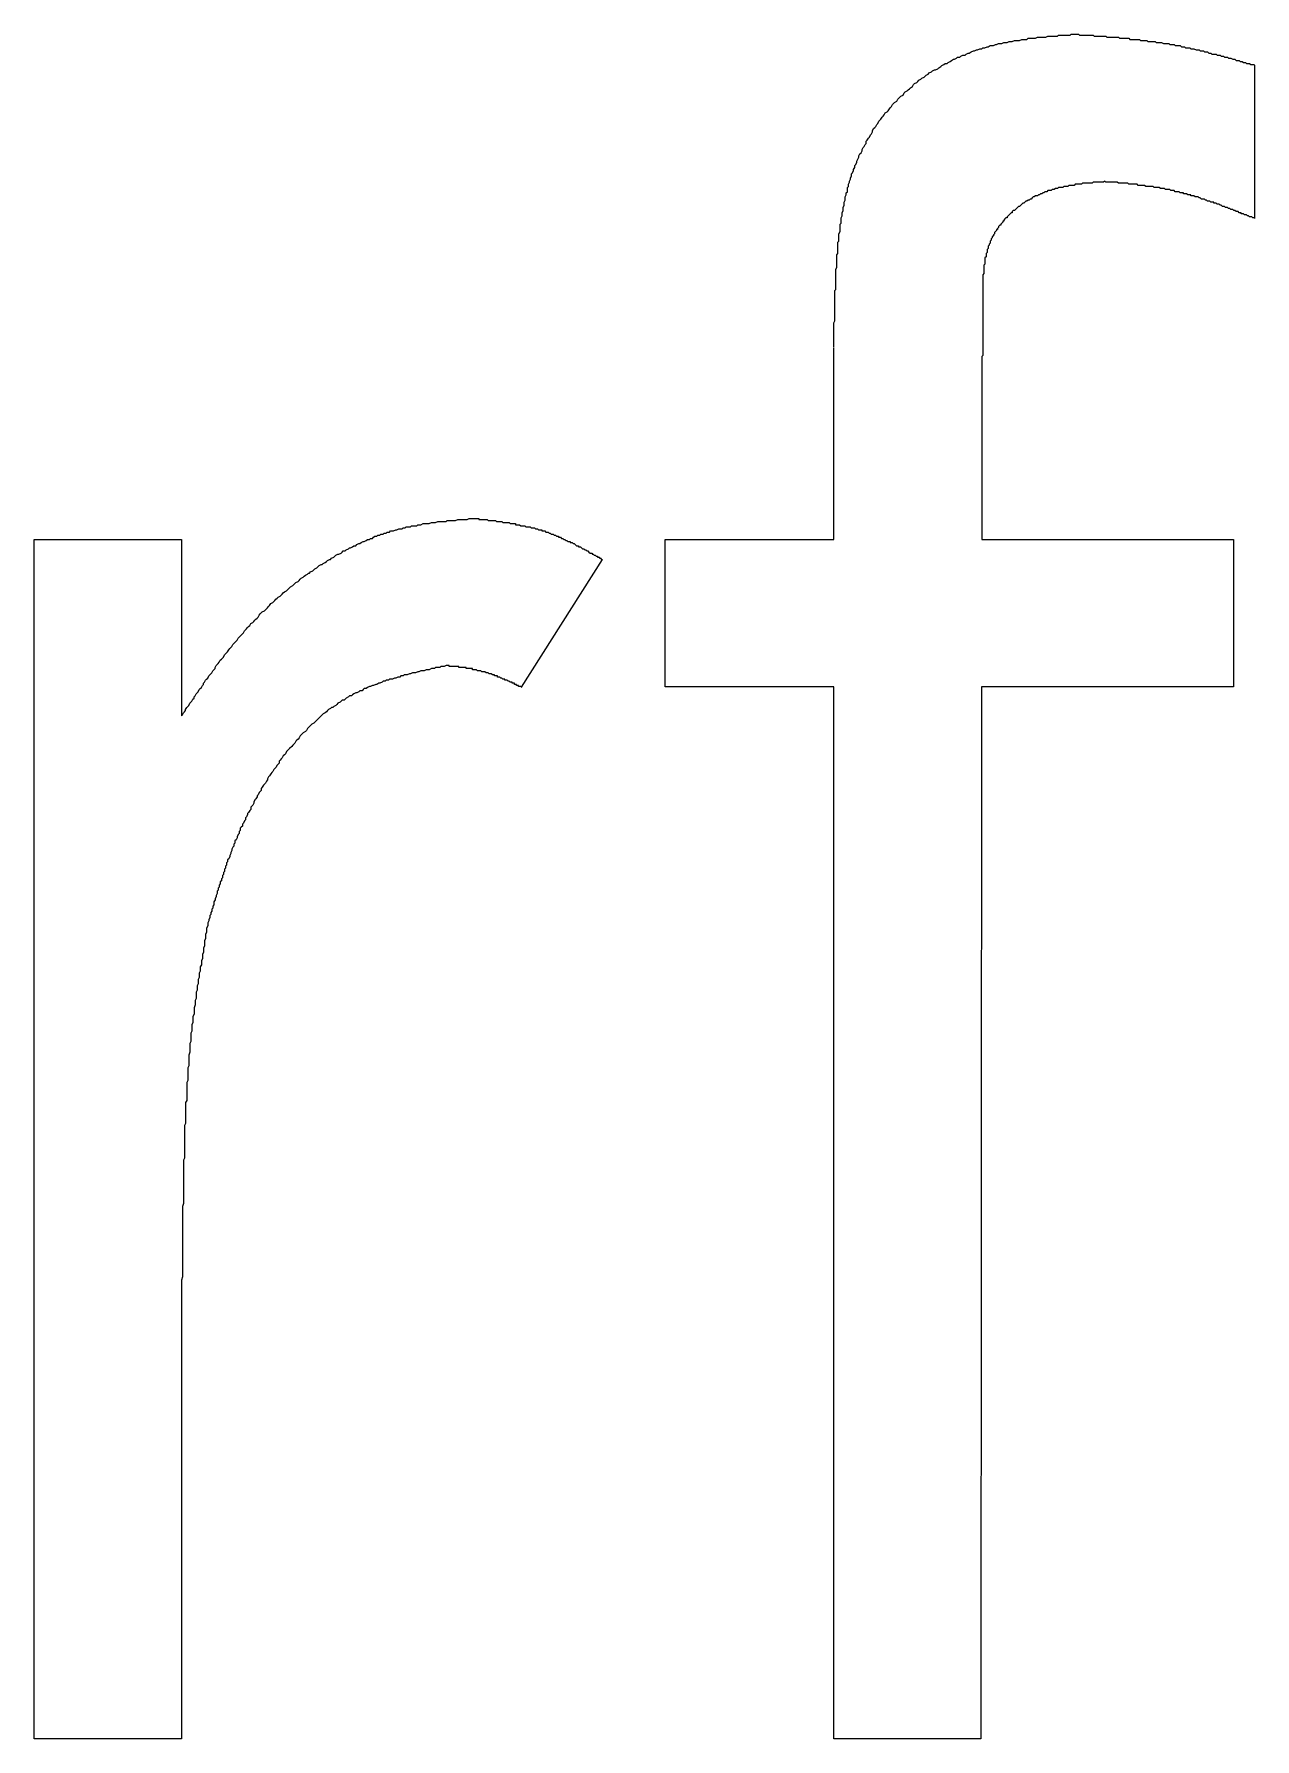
# Model space of a CAD drawing. Extents: x 50 to 503, y 33 to 383.
# Drawn here: x 134.927 to 136.089, y 370.754 to 372.377 of the extents above; entities that cross this region are included whole.
import ezdxf

# ---------------------------------------------------------------- set-up
doc = ezdxf.new("R2010")
doc.units = 0
doc.layers.get('0').update_dxf_attribs({"linetype": 'CONTINUOUS'})

msp = doc.modelspace()

# ---------------------------------------------------------------- linework, layer by layer
at = {"color": 7, "linetype": 'CONTINUOUS'}
for p, q in [((136.0886, 372.3474), (136.0886, 372.2015)), ((135.688, 371.896), (135.688, 372.0785)), ((135.8291, 372.0544), (135.8291, 371.896)), ((134.9267, 371.896), (135.067, 371.896)), ((134.9267, 370.7542), (134.9267, 371.896)), ((135.067, 371.896), (135.067, 371.7279)), ((135.5277, 371.896), (135.688, 371.896)), ((135.5277, 371.7558), (135.5277, 371.896)), ((135.8291, 371.896), (136.0686, 371.896)), ((136.0686, 371.896), (136.0686, 371.7558)), ((135.4676, 371.8769), (135.3906, 371.7555)), ((135.688, 371.7558), (135.5277, 371.7558)), ((135.688, 370.7542), (135.688, 371.7558)), ((135.8288, 371.7558), (135.8282, 370.7542)), ((136.0686, 371.7558), (135.8288, 371.7558)), ((135.067, 371.1379), (135.067, 370.7542)), ((135.067, 370.7542), (134.9267, 370.7542)), ((135.8282, 370.7542), (135.688, 370.7542))]:
    msp.add_line(p, q, dxfattribs=at)
at = {"color": 7}
for points in [[(135.688, 372.079, 0), (135.688, 372.08, 0), (135.688, 372.082, 0), (135.688, 372.084, 0), (135.688, 372.085, 0), (135.688, 372.087, 0), (135.688, 372.089, 0), (135.688, 372.09, 0), (135.688, 372.092, 0), (135.688, 372.094, 0), (135.688, 372.095, 0), (135.688, 372.097, 0), (135.688, 372.099, 0), (135.688, 372.101, 0), (135.688, 372.102, 0), (135.689, 372.104, 0), (135.689, 372.106, 0), (135.689, 372.107, 0), (135.689, 372.109, 0), (135.689, 372.111, 0), (135.689, 372.112, 0), (135.689, 372.114, 0), (135.689, 372.116, 0), (135.689, 372.118, 0), (135.689, 372.119, 0), (135.689, 372.121, 0), (135.689, 372.123, 0), (135.689, 372.124, 0), (135.689, 372.126, 0), (135.689, 372.128, 0), (135.689, 372.129, 0), (135.689, 372.131, 0), (135.689, 372.133, 0), (135.69, 372.134, 0), (135.69, 372.136, 0), (135.69, 372.138, 0), (135.69, 372.14, 0), (135.69, 372.141, 0), (135.69, 372.143, 0), (135.69, 372.145, 0), (135.69, 372.146, 0), (135.69, 372.148, 0), (135.69, 372.15, 0), (135.69, 372.151, 0), (135.69, 372.153, 0), (135.691, 372.155, 0), (135.691, 372.157, 0), (135.691, 372.158, 0), (135.691, 372.16, 0), (135.691, 372.162, 0), (135.691, 372.163, 0), (135.691, 372.165, 0), (135.691, 372.167, 0), (135.692, 372.168, 0), (135.692, 372.17, 0), (135.692, 372.172, 0), (135.692, 372.174, 0), (135.692, 372.175, 0), (135.692, 372.177, 0), (135.692, 372.179, 0), (135.693, 372.18, 0), (135.693, 372.182, 0), (135.693, 372.184, 0), (135.693, 372.185, 0), (135.693, 372.187, 0), (135.694, 372.189, 0), (135.694, 372.191, 0), (135.694, 372.192, 0), (135.694, 372.194, 0), (135.694, 372.196, 0), (135.695, 372.197, 0), (135.695, 372.199, 0), (135.695, 372.201, 0), (135.695, 372.202, 0), (135.696, 372.204, 0), (135.696, 372.206, 0), (135.696, 372.207, 0), (135.697, 372.209, 0), (135.697, 372.211, 0), (135.697, 372.212, 0), (135.698, 372.214, 0), (135.698, 372.216, 0), (135.698, 372.217, 0), (135.699, 372.219, 0), (135.699, 372.221, 0), (135.699, 372.222, 0), (135.7, 372.224, 0), (135.7, 372.226, 0), (135.701, 372.227, 0), (135.701, 372.229, 0), (135.701, 372.231, 0), (135.702, 372.232, 0), (135.702, 372.234, 0), (135.703, 372.236, 0), (135.703, 372.237, 0), (135.704, 372.239, 0), (135.704, 372.24, 0), (135.705, 372.242, 0), (135.705, 372.244, 0), (135.706, 372.245, 0), (135.707, 372.247, 0), (135.707, 372.248, 0), (135.708, 372.25, 0), (135.708, 372.252, 0), (135.709, 372.253, 0), (135.71, 372.255, 0), (135.71, 372.256, 0), (135.711, 372.258, 0), (135.712, 372.26, 0), (135.712, 372.261, 0), (135.713, 372.263, 0), (135.714, 372.264, 0), (135.715, 372.266, 0), (135.715, 372.267, 0), (135.716, 372.269, 0), (135.717, 372.27, 0), (135.718, 372.272, 0), (135.719, 372.273, 0), (135.719, 372.275, 0), (135.72, 372.276, 0), (135.721, 372.278, 0), (135.722, 372.279, 0), (135.723, 372.281, 0), (135.724, 372.282, 0), (135.725, 372.284, 0), (135.725, 372.285, 0), (135.726, 372.287, 0), (135.727, 372.288, 0), (135.728, 372.289, 0), (135.729, 372.291, 0), (135.73, 372.292, 0), (135.731, 372.294, 0), (135.732, 372.295, 0), (135.733, 372.296, 0), (135.734, 372.298, 0), (135.735, 372.299, 0), (135.736, 372.3, 0), (135.737, 372.302, 0), (135.739, 372.303, 0), (135.74, 372.304, 0), (135.741, 372.306, 0), (135.742, 372.307, 0), (135.743, 372.308, 0), (135.744, 372.31, 0), (135.745, 372.311, 0), (135.746, 372.312, 0), (135.748, 372.313, 0), (135.749, 372.315, 0), (135.75, 372.316, 0), (135.751, 372.317, 0), (135.752, 372.318, 0), (135.754, 372.319, 0), (135.755, 372.321, 0), (135.756, 372.322, 0), (135.758, 372.323, 0), (135.759, 372.324, 0), (135.76, 372.325, 0), (135.761, 372.326, 0), (135.763, 372.327, 0), (135.764, 372.329, 0), (135.765, 372.33, 0), (135.767, 372.331, 0), (135.768, 372.332, 0), (135.769, 372.333, 0), (135.771, 372.334, 0), (135.772, 372.335, 0), (135.774, 372.336, 0), (135.775, 372.337, 0), (135.776, 372.338, 0), (135.778, 372.339, 0), (135.779, 372.34, 0), (135.781, 372.341, 0), (135.782, 372.342, 0), (135.784, 372.343, 0), (135.785, 372.343, 0), (135.787, 372.344, 0), (135.788, 372.345, 0), (135.79, 372.346, 0), (135.791, 372.347, 0), (135.793, 372.348, 0), (135.794, 372.349, 0), (135.796, 372.349, 0), (135.797, 372.35, 0), (135.799, 372.351, 0), (135.8, 372.352, 0), (135.802, 372.353, 0), (135.803, 372.353, 0), (135.805, 372.354, 0), (135.806, 372.355, 0), (135.808, 372.355, 0), (135.809, 372.356, 0), (135.811, 372.357, 0), (135.813, 372.357, 0), (135.814, 372.358, 0), (135.816, 372.359, 0), (135.817, 372.359, 0), (135.819, 372.36, 0), (135.821, 372.361, 0), (135.822, 372.361, 0), (135.824, 372.362, 0), (135.825, 372.362, 0), (135.827, 372.363, 0), (135.829, 372.363, 0), (135.83, 372.364, 0), (135.832, 372.364, 0), (135.834, 372.365, 0), (135.835, 372.365, 0), (135.837, 372.366, 0), (135.838, 372.366, 0), (135.84, 372.366, 0), (135.842, 372.367, 0), (135.843, 372.367, 0), (135.845, 372.368, 0), (135.847, 372.368, 0), (135.848, 372.368, 0), (135.85, 372.369, 0), (135.852, 372.369, 0), (135.853, 372.369, 0), (135.855, 372.37, 0), (135.857, 372.37, 0), (135.858, 372.37, 0), (135.86, 372.371, 0), (135.862, 372.371, 0), (135.863, 372.371, 0), (135.865, 372.371, 0), (135.867, 372.372, 0), (135.868, 372.372, 0), (135.87, 372.372, 0), (135.872, 372.372, 0), (135.873, 372.373, 0), (135.875, 372.373, 0), (135.877, 372.373, 0), (135.878, 372.373, 0), (135.88, 372.373, 0), (135.882, 372.374, 0), (135.884, 372.374, 0), (135.885, 372.374, 0), (135.887, 372.374, 0), (135.889, 372.374, 0), (135.89, 372.374, 0), (135.892, 372.375, 0), (135.894, 372.375, 0), (135.895, 372.375, 0), (135.897, 372.375, 0), (135.899, 372.375, 0), (135.901, 372.375, 0), (135.902, 372.376, 0), (135.904, 372.376, 0), (135.906, 372.376, 0), (135.907, 372.376, 0), (135.909, 372.376, 0), (135.911, 372.376, 0), (135.913, 372.376, 0), (135.914, 372.377, 0), (135.916, 372.377, 0), (135.918, 372.377, 0)], [(135.918, 372.377, 0), (135.919, 372.377, 0), (135.92, 372.377, 0), (135.921, 372.377, 0), (135.922, 372.376, 0), (135.923, 372.376, 0), (135.924, 372.376, 0), (135.925, 372.376, 0), (135.926, 372.376, 0), (135.928, 372.376, 0), (135.929, 372.376, 0), (135.93, 372.376, 0), (135.931, 372.376, 0), (135.932, 372.376, 0), (135.933, 372.376, 0), (135.934, 372.376, 0), (135.935, 372.376, 0), (135.936, 372.375, 0), (135.937, 372.375, 0), (135.938, 372.375, 0), (135.94, 372.375, 0), (135.941, 372.375, 0), (135.942, 372.375, 0), (135.943, 372.375, 0), (135.944, 372.375, 0), (135.945, 372.375, 0), (135.946, 372.375, 0), (135.947, 372.375, 0), (135.948, 372.374, 0), (135.949, 372.374, 0), (135.95, 372.374, 0), (135.952, 372.374, 0), (135.953, 372.374, 0), (135.954, 372.374, 0), (135.955, 372.374, 0), (135.956, 372.374, 0), (135.957, 372.374, 0), (135.958, 372.374, 0), (135.959, 372.374, 0), (135.96, 372.373, 0), (135.961, 372.373, 0), (135.962, 372.373, 0), (135.964, 372.373, 0), (135.965, 372.373, 0), (135.966, 372.373, 0), (135.967, 372.373, 0), (135.968, 372.373, 0), (135.969, 372.373, 0), (135.97, 372.372, 0), (135.971, 372.372, 0), (135.972, 372.372, 0), (135.973, 372.372, 0), (135.974, 372.372, 0), (135.976, 372.372, 0), (135.977, 372.372, 0), (135.978, 372.372, 0), (135.979, 372.372, 0), (135.98, 372.371, 0), (135.981, 372.371, 0), (135.982, 372.371, 0), (135.983, 372.371, 0), (135.984, 372.371, 0), (135.985, 372.371, 0), (135.986, 372.371, 0), (135.987, 372.37, 0), (135.989, 372.37, 0), (135.99, 372.37, 0), (135.991, 372.37, 0), (135.992, 372.37, 0), (135.993, 372.37, 0), (135.994, 372.37, 0), (135.995, 372.369, 0), (135.996, 372.369, 0), (135.997, 372.369, 0), (135.998, 372.369, 0), (135.999, 372.369, 0), (136, 372.369, 0), (136.002, 372.368, 0), (136.003, 372.368, 0), (136.004, 372.368, 0), (136.005, 372.368, 0), (136.006, 372.368, 0), (136.007, 372.368, 0), (136.008, 372.367, 0), (136.009, 372.367, 0), (136.01, 372.367, 0), (136.011, 372.367, 0), (136.012, 372.367, 0), (136.013, 372.366, 0), (136.014, 372.366, 0), (136.015, 372.366, 0), (136.017, 372.366, 0), (136.018, 372.366, 0), (136.019, 372.365, 0), (136.02, 372.365, 0), (136.021, 372.365, 0), (136.022, 372.365, 0), (136.023, 372.364, 0), (136.024, 372.364, 0), (136.025, 372.364, 0), (136.026, 372.364, 0), (136.027, 372.364, 0), (136.028, 372.363, 0), (136.029, 372.363, 0), (136.03, 372.363, 0), (136.031, 372.363, 0), (136.033, 372.362, 0), (136.034, 372.362, 0), (136.035, 372.362, 0), (136.036, 372.362, 0), (136.037, 372.361, 0), (136.038, 372.361, 0), (136.039, 372.361, 0), (136.04, 372.361, 0), (136.041, 372.36, 0), (136.042, 372.36, 0), (136.043, 372.36, 0), (136.044, 372.36, 0), (136.045, 372.359, 0), (136.046, 372.359, 0), (136.047, 372.359, 0), (136.048, 372.358, 0), (136.05, 372.358, 0), (136.051, 372.358, 0), (136.052, 372.358, 0), (136.053, 372.357, 0), (136.054, 372.357, 0), (136.055, 372.357, 0), (136.056, 372.357, 0), (136.057, 372.356, 0), (136.058, 372.356, 0), (136.059, 372.356, 0), (136.06, 372.355, 0), (136.061, 372.355, 0), (136.062, 372.355, 0), (136.063, 372.355, 0), (136.064, 372.354, 0), (136.065, 372.354, 0), (136.066, 372.354, 0), (136.068, 372.353, 0), (136.069, 372.353, 0), (136.07, 372.353, 0), (136.071, 372.352, 0), (136.072, 372.352, 0), (136.073, 372.352, 0), (136.074, 372.352, 0), (136.075, 372.351, 0), (136.076, 372.351, 0), (136.077, 372.351, 0), (136.078, 372.35, 0), (136.079, 372.35, 0), (136.08, 372.35, 0), (136.081, 372.349, 0), (136.082, 372.349, 0), (136.083, 372.349, 0), (136.084, 372.349, 0), (136.085, 372.348, 0), (136.086, 372.348, 0), (136.088, 372.348, 0), (136.089, 372.347, 0)], [(135.946, 372.237, 0), (135.945, 372.236, 0), (135.944, 372.236, 0), (135.943, 372.236, 0), (135.942, 372.236, 0), (135.941, 372.236, 0), (135.94, 372.236, 0), (135.939, 372.236, 0), (135.938, 372.236, 0), (135.937, 372.236, 0), (135.936, 372.236, 0), (135.935, 372.236, 0), (135.934, 372.235, 0), (135.933, 372.235, 0), (135.932, 372.235, 0), (135.931, 372.235, 0), (135.93, 372.235, 0), (135.929, 372.235, 0), (135.928, 372.235, 0), (135.927, 372.235, 0), (135.926, 372.235, 0), (135.925, 372.235, 0), (135.924, 372.234, 0), (135.923, 372.234, 0), (135.922, 372.234, 0), (135.921, 372.234, 0), (135.92, 372.234, 0), (135.919, 372.234, 0), (135.918, 372.234, 0), (135.917, 372.233, 0), (135.916, 372.233, 0), (135.915, 372.233, 0), (135.914, 372.233, 0), (135.913, 372.233, 0), (135.912, 372.233, 0), (135.911, 372.232, 0), (135.91, 372.232, 0), (135.909, 372.232, 0), (135.908, 372.232, 0), (135.907, 372.232, 0), (135.906, 372.231, 0), (135.905, 372.231, 0), (135.904, 372.231, 0), (135.903, 372.231, 0), (135.902, 372.231, 0), (135.901, 372.23, 0), (135.901, 372.23, 0), (135.9, 372.23, 0), (135.899, 372.23, 0), (135.898, 372.229, 0), (135.897, 372.229, 0), (135.896, 372.229, 0), (135.895, 372.228, 0), (135.894, 372.228, 0), (135.893, 372.228, 0), (135.892, 372.228, 0), (135.891, 372.227, 0), (135.89, 372.227, 0), (135.889, 372.227, 0), (135.888, 372.226, 0), (135.887, 372.226, 0), (135.886, 372.225, 0), (135.885, 372.225, 0), (135.885, 372.225, 0), (135.884, 372.224, 0), (135.883, 372.224, 0), (135.882, 372.223, 0), (135.881, 372.223, 0), (135.88, 372.223, 0), (135.879, 372.222, 0), (135.878, 372.222, 0), (135.877, 372.221, 0), (135.877, 372.221, 0), (135.876, 372.22, 0), (135.875, 372.22, 0), (135.874, 372.219, 0), (135.873, 372.219, 0), (135.872, 372.218, 0), (135.871, 372.218, 0), (135.87, 372.217, 0), (135.87, 372.217, 0), (135.869, 372.216, 0), (135.868, 372.216, 0), (135.867, 372.215, 0), (135.866, 372.214, 0), (135.866, 372.214, 0), (135.865, 372.213, 0), (135.864, 372.213, 0), (135.863, 372.212, 0), (135.862, 372.211, 0), (135.862, 372.211, 0), (135.861, 372.21, 0), (135.86, 372.209, 0), (135.859, 372.209, 0), (135.858, 372.208, 0), (135.858, 372.207, 0), (135.857, 372.207, 0), (135.856, 372.206, 0), (135.855, 372.205, 0), (135.855, 372.205, 0), (135.854, 372.204, 0), (135.853, 372.203, 0), (135.853, 372.202, 0), (135.852, 372.202, 0), (135.851, 372.201, 0), (135.85, 372.2, 0), (135.85, 372.199, 0), (135.849, 372.199, 0), (135.849, 372.198, 0), (135.848, 372.197, 0), (135.847, 372.196, 0), (135.847, 372.195, 0), (135.846, 372.195, 0), (135.845, 372.194, 0), (135.845, 372.193, 0), (135.844, 372.192, 0), (135.844, 372.191, 0), (135.843, 372.191, 0), (135.843, 372.19, 0), (135.842, 372.189, 0), (135.841, 372.188, 0), (135.841, 372.187, 0), (135.84, 372.186, 0), (135.84, 372.185, 0), (135.84, 372.185, 0), (135.839, 372.184, 0), (135.839, 372.183, 0), (135.838, 372.182, 0), (135.838, 372.181, 0), (135.837, 372.18, 0), (135.837, 372.179, 0), (135.837, 372.178, 0), (135.836, 372.177, 0), (135.836, 372.176, 0), (135.836, 372.176, 0), (135.835, 372.175, 0), (135.835, 372.174, 0), (135.835, 372.173, 0), (135.834, 372.172, 0), (135.834, 372.171, 0), (135.834, 372.17, 0), (135.834, 372.169, 0), (135.833, 372.168, 0), (135.833, 372.167, 0), (135.833, 372.166, 0), (135.833, 372.165, 0), (135.832, 372.164, 0), (135.832, 372.163, 0), (135.832, 372.162, 0), (135.832, 372.161, 0), (135.832, 372.16, 0), (135.832, 372.159, 0), (135.832, 372.158, 0), (135.831, 372.157, 0), (135.831, 372.156, 0), (135.831, 372.155, 0), (135.831, 372.154, 0), (135.831, 372.153, 0), (135.831, 372.152, 0), (135.831, 372.151, 0), (135.831, 372.15, 0), (135.831, 372.149, 0), (135.83, 372.148, 0), (135.83, 372.147, 0), (135.83, 372.146, 0), (135.83, 372.145, 0), (135.83, 372.144, 0), (135.83, 372.143, 0), (135.83, 372.142, 0), (135.83, 372.141, 0), (135.83, 372.14, 0), (135.83, 372.139, 0), (135.83, 372.138, 0), (135.83, 372.137, 0), (135.83, 372.136, 0), (135.83, 372.135, 0), (135.83, 372.134, 0), (135.83, 372.133, 0), (135.83, 372.132, 0), (135.83, 372.131, 0), (135.83, 372.13, 0), (135.83, 372.129, 0), (135.83, 372.128, 0), (135.83, 372.127, 0), (135.83, 372.126, 0), (135.83, 372.125, 0), (135.83, 372.124, 0), (135.83, 372.123, 0), (135.83, 372.122, 0), (135.83, 372.12, 0), (135.83, 372.119, 0), (135.83, 372.118, 0), (135.83, 372.117, 0), (135.83, 372.116, 0), (135.83, 372.115, 0), (135.83, 372.114, 0), (135.83, 372.113, 0), (135.83, 372.112, 0), (135.83, 372.111, 0), (135.83, 372.11, 0), (135.83, 372.109, 0), (135.83, 372.108, 0), (135.83, 372.107, 0), (135.83, 372.106, 0), (135.83, 372.105, 0), (135.83, 372.104, 0), (135.83, 372.103, 0), (135.83, 372.102, 0), (135.83, 372.101, 0), (135.83, 372.1, 0), (135.83, 372.099, 0), (135.83, 372.098, 0), (135.83, 372.097, 0), (135.83, 372.096, 0), (135.83, 372.095, 0), (135.83, 372.094, 0), (135.83, 372.093, 0), (135.83, 372.092, 0), (135.83, 372.091, 0), (135.83, 372.09, 0), (135.83, 372.089, 0), (135.83, 372.088, 0), (135.83, 372.087, 0), (135.83, 372.086, 0), (135.83, 372.085, 0), (135.83, 372.084, 0), (135.83, 372.083, 0), (135.83, 372.082, 0), (135.83, 372.081, 0), (135.83, 372.08, 0), (135.83, 372.079, 0), (135.83, 372.078, 0), (135.83, 372.077, 0), (135.83, 372.076, 0), (135.83, 372.075, 0), (135.83, 372.074, 0), (135.83, 372.073, 0), (135.83, 372.072, 0), (135.83, 372.071, 0), (135.829, 372.07, 0), (135.829, 372.069, 0), (135.829, 372.068, 0), (135.829, 372.067, 0), (135.829, 372.066, 0), (135.829, 372.065, 0), (135.829, 372.064, 0), (135.829, 372.063, 0), (135.829, 372.062, 0), (135.829, 372.061, 0), (135.829, 372.06, 0), (135.829, 372.059, 0), (135.829, 372.058, 0), (135.829, 372.057, 0), (135.829, 372.056, 0), (135.829, 372.055, 0), (135.829, 372.054, 0)], [(136.089, 372.202, 0), (136.088, 372.202, 0), (136.087, 372.202, 0), (136.086, 372.203, 0), (136.085, 372.203, 0), (136.084, 372.203, 0), (136.083, 372.204, 0), (136.083, 372.204, 0), (136.082, 372.204, 0), (136.081, 372.205, 0), (136.08, 372.205, 0), (136.079, 372.205, 0), (136.078, 372.206, 0), (136.077, 372.206, 0), (136.076, 372.206, 0), (136.076, 372.207, 0), (136.075, 372.207, 0), (136.074, 372.207, 0), (136.073, 372.208, 0), (136.072, 372.208, 0), (136.071, 372.208, 0), (136.07, 372.209, 0), (136.07, 372.209, 0), (136.069, 372.209, 0), (136.068, 372.21, 0), (136.067, 372.21, 0), (136.066, 372.21, 0), (136.065, 372.211, 0), (136.064, 372.211, 0), (136.064, 372.211, 0), (136.063, 372.212, 0), (136.062, 372.212, 0), (136.061, 372.212, 0), (136.06, 372.213, 0), (136.059, 372.213, 0), (136.058, 372.213, 0), (136.057, 372.214, 0), (136.057, 372.214, 0), (136.056, 372.214, 0), (136.055, 372.215, 0), (136.054, 372.215, 0), (136.053, 372.215, 0), (136.052, 372.216, 0), (136.051, 372.216, 0), (136.05, 372.216, 0), (136.05, 372.217, 0), (136.049, 372.217, 0), (136.048, 372.217, 0), (136.047, 372.217, 0), (136.046, 372.218, 0), (136.045, 372.218, 0), (136.044, 372.218, 0), (136.043, 372.219, 0), (136.043, 372.219, 0), (136.042, 372.219, 0), (136.041, 372.22, 0), (136.04, 372.22, 0), (136.039, 372.22, 0), (136.038, 372.22, 0), (136.037, 372.221, 0), (136.036, 372.221, 0), (136.036, 372.221, 0), (136.035, 372.222, 0), (136.034, 372.222, 0), (136.033, 372.222, 0), (136.032, 372.222, 0), (136.031, 372.223, 0), (136.03, 372.223, 0), (136.029, 372.223, 0), (136.028, 372.223, 0), (136.028, 372.224, 0), (136.027, 372.224, 0), (136.026, 372.224, 0), (136.025, 372.224, 0), (136.024, 372.225, 0), (136.023, 372.225, 0), (136.022, 372.225, 0), (136.021, 372.225, 0), (136.021, 372.226, 0), (136.02, 372.226, 0), (136.019, 372.226, 0), (136.018, 372.226, 0), (136.017, 372.227, 0), (136.016, 372.227, 0), (136.015, 372.227, 0), (136.014, 372.227, 0), (136.013, 372.227, 0), (136.012, 372.228, 0), (136.012, 372.228, 0), (136.011, 372.228, 0), (136.01, 372.228, 0), (136.009, 372.228, 0), (136.008, 372.229, 0), (136.007, 372.229, 0), (136.006, 372.229, 0), (136.005, 372.229, 0), (136.004, 372.229, 0), (136.003, 372.23, 0), (136.003, 372.23, 0), (136.002, 372.23, 0), (136.001, 372.23, 0), (136, 372.23, 0), (135.999, 372.23, 0), (135.998, 372.231, 0), (135.997, 372.231, 0), (135.996, 372.231, 0), (135.995, 372.231, 0), (135.994, 372.231, 0), (135.993, 372.231, 0), (135.993, 372.231, 0), (135.992, 372.232, 0), (135.991, 372.232, 0), (135.99, 372.232, 0), (135.989, 372.232, 0), (135.988, 372.232, 0), (135.987, 372.232, 0), (135.986, 372.232, 0), (135.985, 372.232, 0), (135.984, 372.233, 0), (135.983, 372.233, 0), (135.982, 372.233, 0), (135.982, 372.233, 0), (135.981, 372.233, 0), (135.98, 372.233, 0), (135.979, 372.233, 0), (135.978, 372.233, 0), (135.977, 372.234, 0), (135.976, 372.234, 0), (135.975, 372.234, 0), (135.974, 372.234, 0), (135.973, 372.234, 0), (135.972, 372.234, 0), (135.971, 372.234, 0), (135.971, 372.234, 0), (135.97, 372.234, 0), (135.969, 372.234, 0), (135.968, 372.235, 0), (135.967, 372.235, 0), (135.966, 372.235, 0), (135.965, 372.235, 0), (135.964, 372.235, 0), (135.963, 372.235, 0), (135.962, 372.235, 0), (135.961, 372.235, 0), (135.96, 372.235, 0), (135.959, 372.235, 0), (135.959, 372.235, 0), (135.958, 372.236, 0), (135.957, 372.236, 0), (135.956, 372.236, 0), (135.955, 372.236, 0), (135.954, 372.236, 0), (135.953, 372.236, 0), (135.952, 372.236, 0), (135.951, 372.236, 0), (135.95, 372.236, 0), (135.949, 372.236, 0), (135.948, 372.236, 0), (135.947, 372.236, 0), (135.946, 372.237, 0)], [(135.067, 371.728, 0), (135.068, 371.729, 0), (135.069, 371.731, 0), (135.07, 371.732, 0), (135.071, 371.733, 0), (135.071, 371.734, 0), (135.072, 371.736, 0), (135.073, 371.737, 0), (135.074, 371.738, 0), (135.075, 371.74, 0), (135.076, 371.741, 0), (135.077, 371.742, 0), (135.078, 371.744, 0), (135.079, 371.745, 0), (135.079, 371.746, 0), (135.08, 371.747, 0), (135.081, 371.749, 0), (135.082, 371.75, 0), (135.083, 371.751, 0), (135.084, 371.753, 0), (135.085, 371.754, 0), (135.086, 371.755, 0), (135.087, 371.757, 0), (135.088, 371.758, 0), (135.088, 371.759, 0), (135.089, 371.76, 0), (135.09, 371.762, 0), (135.091, 371.763, 0), (135.092, 371.764, 0), (135.093, 371.766, 0), (135.094, 371.767, 0), (135.095, 371.768, 0), (135.096, 371.769, 0), (135.097, 371.771, 0), (135.098, 371.772, 0), (135.099, 371.773, 0), (135.099, 371.774, 0), (135.1, 371.776, 0), (135.101, 371.777, 0), (135.102, 371.778, 0), (135.103, 371.779, 0), (135.104, 371.781, 0), (135.105, 371.782, 0), (135.106, 371.783, 0), (135.107, 371.784, 0), (135.108, 371.786, 0), (135.109, 371.787, 0), (135.11, 371.788, 0), (135.111, 371.789, 0), (135.112, 371.791, 0), (135.113, 371.792, 0), (135.114, 371.793, 0), (135.115, 371.794, 0), (135.116, 371.796, 0), (135.117, 371.797, 0), (135.118, 371.798, 0), (135.119, 371.799, 0), (135.12, 371.8, 0), (135.121, 371.802, 0), (135.122, 371.803, 0), (135.123, 371.804, 0), (135.124, 371.805, 0), (135.125, 371.806, 0), (135.126, 371.807, 0), (135.127, 371.809, 0), (135.128, 371.81, 0), (135.129, 371.811, 0), (135.13, 371.812, 0), (135.131, 371.813, 0), (135.132, 371.814, 0), (135.133, 371.816, 0), (135.135, 371.817, 0), (135.136, 371.818, 0), (135.137, 371.819, 0), (135.138, 371.82, 0), (135.139, 371.821, 0), (135.14, 371.822, 0), (135.141, 371.824, 0), (135.142, 371.825, 0), (135.143, 371.826, 0), (135.144, 371.827, 0), (135.146, 371.828, 0), (135.147, 371.829, 0), (135.148, 371.83, 0), (135.149, 371.831, 0), (135.15, 371.832, 0), (135.151, 371.833, 0), (135.152, 371.835, 0), (135.154, 371.836, 0), (135.155, 371.837, 0), (135.156, 371.838, 0), (135.157, 371.839, 0), (135.158, 371.84, 0), (135.159, 371.841, 0), (135.161, 371.842, 0), (135.162, 371.843, 0), (135.163, 371.844, 0), (135.164, 371.845, 0), (135.165, 371.846, 0), (135.167, 371.847, 0), (135.168, 371.848, 0), (135.169, 371.849, 0), (135.17, 371.85, 0), (135.171, 371.851, 0), (135.173, 371.852, 0), (135.174, 371.853, 0), (135.175, 371.854, 0), (135.176, 371.855, 0), (135.178, 371.856, 0), (135.179, 371.857, 0), (135.18, 371.858, 0), (135.181, 371.859, 0), (135.183, 371.86, 0), (135.184, 371.861, 0), (135.185, 371.862, 0), (135.187, 371.863, 0), (135.188, 371.864, 0), (135.189, 371.864, 0), (135.19, 371.865, 0), (135.192, 371.866, 0), (135.193, 371.867, 0), (135.194, 371.868, 0), (135.196, 371.869, 0), (135.197, 371.87, 0), (135.198, 371.871, 0), (135.2, 371.872, 0), (135.201, 371.872, 0), (135.202, 371.873, 0), (135.204, 371.874, 0), (135.205, 371.875, 0), (135.206, 371.876, 0), (135.208, 371.877, 0), (135.209, 371.877, 0), (135.21, 371.878, 0), (135.212, 371.879, 0), (135.213, 371.88, 0), (135.214, 371.881, 0), (135.216, 371.882, 0), (135.217, 371.882, 0), (135.219, 371.883, 0), (135.22, 371.884, 0), (135.221, 371.885, 0), (135.223, 371.885, 0), (135.224, 371.886, 0), (135.226, 371.887, 0), (135.227, 371.888, 0), (135.228, 371.888, 0), (135.23, 371.889, 0), (135.231, 371.89, 0), (135.233, 371.89, 0), (135.234, 371.891, 0), (135.236, 371.892, 0), (135.237, 371.892, 0), (135.238, 371.893, 0), (135.24, 371.894, 0), (135.241, 371.894, 0), (135.243, 371.895, 0), (135.244, 371.896, 0), (135.246, 371.896, 0), (135.247, 371.897, 0), (135.249, 371.897, 0), (135.25, 371.898, 0), (135.251, 371.899, 0), (135.253, 371.899, 0), (135.254, 371.9, 0), (135.256, 371.9, 0), (135.257, 371.901, 0), (135.259, 371.901, 0), (135.26, 371.902, 0), (135.262, 371.902, 0), (135.263, 371.903, 0), (135.265, 371.903, 0), (135.266, 371.904, 0), (135.268, 371.904, 0), (135.269, 371.904, 0), (135.271, 371.905, 0), (135.272, 371.905, 0), (135.274, 371.906, 0), (135.275, 371.906, 0), (135.277, 371.906, 0), (135.278, 371.907, 0), (135.28, 371.907, 0), (135.281, 371.908, 0), (135.283, 371.908, 0), (135.285, 371.908, 0), (135.286, 371.909, 0), (135.288, 371.909, 0), (135.289, 371.909, 0), (135.291, 371.909, 0), (135.292, 371.91, 0), (135.294, 371.91, 0), (135.295, 371.91, 0), (135.297, 371.911, 0), (135.298, 371.911, 0), (135.3, 371.911, 0), (135.302, 371.911, 0), (135.303, 371.911, 0), (135.305, 371.912, 0), (135.306, 371.912, 0), (135.308, 371.912, 0), (135.309, 371.912, 0), (135.311, 371.913, 0), (135.312, 371.913, 0), (135.314, 371.913, 0), (135.316, 371.913, 0), (135.317, 371.913, 0), (135.319, 371.913, 0), (135.32, 371.914, 0), (135.322, 371.914, 0), (135.323, 371.914, 0), (135.325, 371.914, 0), (135.327, 371.914, 0), (135.328, 371.914, 0), (135.33, 371.915, 0), (135.331, 371.915, 0), (135.333, 371.915, 0), (135.334, 371.915, 0), (135.336, 371.915, 0), (135.338, 371.915, 0), (135.339, 371.915, 0), (135.341, 371.916, 0), (135.342, 371.916, 0), (135.344, 371.916, 0), (135.346, 371.916, 0)], [(135.346, 371.916, 0), (135.346, 371.916, 0), (135.347, 371.916, 0), (135.348, 371.916, 0), (135.349, 371.916, 0), (135.35, 371.916, 0), (135.35, 371.915, 0), (135.351, 371.915, 0), (135.352, 371.915, 0), (135.353, 371.915, 0), (135.354, 371.915, 0), (135.355, 371.915, 0), (135.355, 371.915, 0), (135.356, 371.915, 0), (135.357, 371.915, 0), (135.358, 371.915, 0), (135.359, 371.914, 0), (135.359, 371.914, 0), (135.36, 371.914, 0), (135.361, 371.914, 0), (135.362, 371.914, 0), (135.363, 371.914, 0), (135.364, 371.914, 0), (135.364, 371.914, 0), (135.365, 371.914, 0), (135.366, 371.914, 0), (135.367, 371.913, 0), (135.368, 371.913, 0), (135.368, 371.913, 0), (135.369, 371.913, 0), (135.37, 371.913, 0), (135.371, 371.913, 0), (135.372, 371.913, 0), (135.372, 371.913, 0), (135.373, 371.912, 0), (135.374, 371.912, 0), (135.375, 371.912, 0), (135.376, 371.912, 0), (135.376, 371.912, 0), (135.377, 371.912, 0), (135.378, 371.912, 0), (135.379, 371.912, 0), (135.38, 371.911, 0), (135.381, 371.911, 0), (135.381, 371.911, 0), (135.382, 371.911, 0), (135.383, 371.911, 0), (135.384, 371.911, 0), (135.385, 371.911, 0), (135.385, 371.91, 0), (135.386, 371.91, 0), (135.387, 371.91, 0), (135.388, 371.91, 0), (135.389, 371.91, 0), (135.389, 371.91, 0), (135.39, 371.909, 0), (135.391, 371.909, 0), (135.392, 371.909, 0), (135.392, 371.909, 0), (135.393, 371.909, 0), (135.394, 371.909, 0), (135.395, 371.908, 0), (135.396, 371.908, 0), (135.396, 371.908, 0), (135.397, 371.908, 0), (135.398, 371.908, 0), (135.399, 371.908, 0), (135.4, 371.907, 0), (135.4, 371.907, 0), (135.401, 371.907, 0), (135.402, 371.907, 0), (135.403, 371.907, 0), (135.404, 371.906, 0), (135.404, 371.906, 0), (135.405, 371.906, 0), (135.406, 371.906, 0), (135.407, 371.905, 0), (135.407, 371.905, 0), (135.408, 371.905, 0), (135.409, 371.905, 0), (135.41, 371.905, 0), (135.41, 371.904, 0), (135.411, 371.904, 0), (135.412, 371.904, 0), (135.413, 371.904, 0), (135.414, 371.903, 0), (135.414, 371.903, 0), (135.415, 371.903, 0), (135.416, 371.903, 0), (135.417, 371.902, 0), (135.417, 371.902, 0), (135.418, 371.902, 0), (135.419, 371.901, 0), (135.42, 371.901, 0), (135.42, 371.901, 0), (135.421, 371.901, 0), (135.422, 371.9, 0), (135.423, 371.9, 0), (135.423, 371.9, 0), (135.424, 371.899, 0), (135.425, 371.899, 0), (135.426, 371.899, 0), (135.426, 371.898, 0), (135.427, 371.898, 0), (135.428, 371.898, 0), (135.429, 371.897, 0), (135.429, 371.897, 0), (135.43, 371.897, 0), (135.431, 371.896, 0), (135.432, 371.896, 0), (135.432, 371.896, 0), (135.433, 371.895, 0), (135.434, 371.895, 0), (135.434, 371.895, 0), (135.435, 371.894, 0), (135.436, 371.894, 0), (135.437, 371.894, 0), (135.437, 371.893, 0), (135.438, 371.893, 0), (135.439, 371.893, 0), (135.44, 371.892, 0), (135.44, 371.892, 0), (135.441, 371.892, 0), (135.442, 371.891, 0), (135.442, 371.891, 0), (135.443, 371.89, 0), (135.444, 371.89, 0), (135.445, 371.89, 0), (135.445, 371.889, 0), (135.446, 371.889, 0), (135.447, 371.889, 0), (135.448, 371.888, 0), (135.448, 371.888, 0), (135.449, 371.887, 0), (135.45, 371.887, 0), (135.45, 371.887, 0), (135.451, 371.886, 0), (135.452, 371.886, 0), (135.453, 371.885, 0), (135.453, 371.885, 0), (135.454, 371.885, 0), (135.455, 371.884, 0), (135.455, 371.884, 0), (135.456, 371.883, 0), (135.457, 371.883, 0), (135.458, 371.883, 0), (135.458, 371.882, 0), (135.459, 371.882, 0), (135.46, 371.881, 0), (135.46, 371.881, 0), (135.461, 371.881, 0), (135.462, 371.88, 0), (135.463, 371.88, 0), (135.463, 371.879, 0), (135.464, 371.879, 0), (135.465, 371.879, 0), (135.465, 371.878, 0), (135.466, 371.878, 0), (135.467, 371.877, 0), (135.468, 371.877, 0)], [(135.319, 371.776, 0), (135.317, 371.775, 0), (135.316, 371.775, 0), (135.314, 371.775, 0), (135.313, 371.774, 0), (135.311, 371.774, 0), (135.309, 371.774, 0), (135.308, 371.773, 0), (135.306, 371.773, 0), (135.305, 371.773, 0), (135.303, 371.772, 0), (135.301, 371.772, 0), (135.3, 371.772, 0), (135.298, 371.771, 0), (135.297, 371.771, 0), (135.295, 371.771, 0), (135.293, 371.77, 0), (135.292, 371.77, 0), (135.29, 371.769, 0), (135.289, 371.769, 0), (135.287, 371.769, 0), (135.285, 371.768, 0), (135.284, 371.768, 0), (135.282, 371.767, 0), (135.281, 371.767, 0), (135.279, 371.767, 0), (135.278, 371.766, 0), (135.276, 371.766, 0), (135.275, 371.765, 0), (135.273, 371.765, 0), (135.271, 371.764, 0), (135.27, 371.764, 0), (135.268, 371.763, 0), (135.267, 371.763, 0), (135.265, 371.763, 0), (135.264, 371.762, 0), (135.262, 371.762, 0), (135.261, 371.761, 0), (135.259, 371.761, 0), (135.258, 371.76, 0), (135.256, 371.759, 0), (135.255, 371.759, 0), (135.253, 371.758, 0), (135.252, 371.758, 0), (135.25, 371.757, 0), (135.249, 371.757, 0), (135.247, 371.756, 0), (135.246, 371.756, 0), (135.244, 371.755, 0), (135.243, 371.754, 0), (135.241, 371.754, 0), (135.24, 371.753, 0), (135.239, 371.752, 0), (135.237, 371.752, 0), (135.236, 371.751, 0), (135.234, 371.75, 0), (135.233, 371.75, 0), (135.231, 371.749, 0), (135.23, 371.748, 0), (135.229, 371.747, 0), (135.227, 371.747, 0), (135.226, 371.746, 0), (135.224, 371.745, 0), (135.223, 371.744, 0), (135.222, 371.743, 0), (135.22, 371.743, 0), (135.219, 371.742, 0), (135.218, 371.741, 0), (135.216, 371.74, 0), (135.215, 371.739, 0), (135.214, 371.738, 0), (135.212, 371.737, 0), (135.211, 371.736, 0), (135.21, 371.736, 0), (135.209, 371.735, 0), (135.207, 371.734, 0), (135.206, 371.733, 0), (135.205, 371.732, 0), (135.204, 371.731, 0), (135.202, 371.73, 0), (135.201, 371.729, 0), (135.2, 371.728, 0), (135.199, 371.727, 0), (135.197, 371.725, 0), (135.196, 371.724, 0), (135.195, 371.723, 0), (135.194, 371.722, 0), (135.193, 371.721, 0), (135.191, 371.72, 0), (135.19, 371.719, 0), (135.189, 371.718, 0), (135.188, 371.717, 0), (135.187, 371.716, 0), (135.186, 371.714, 0), (135.185, 371.713, 0), (135.183, 371.712, 0), (135.182, 371.711, 0), (135.181, 371.71, 0), (135.18, 371.709, 0), (135.179, 371.707, 0), (135.178, 371.706, 0), (135.177, 371.705, 0), (135.176, 371.704, 0), (135.175, 371.702, 0), (135.174, 371.701, 0), (135.173, 371.7, 0), (135.172, 371.699, 0), (135.17, 371.697, 0), (135.169, 371.696, 0), (135.168, 371.695, 0), (135.167, 371.694, 0), (135.166, 371.692, 0), (135.165, 371.691, 0), (135.164, 371.69, 0), (135.163, 371.688, 0), (135.162, 371.687, 0), (135.161, 371.686, 0), (135.16, 371.685, 0), (135.16, 371.683, 0), (135.159, 371.682, 0), (135.158, 371.681, 0), (135.157, 371.679, 0), (135.156, 371.678, 0), (135.155, 371.677, 0), (135.154, 371.675, 0), (135.153, 371.674, 0), (135.152, 371.673, 0), (135.151, 371.671, 0), (135.15, 371.67, 0), (135.149, 371.668, 0), (135.149, 371.667, 0), (135.148, 371.666, 0), (135.147, 371.664, 0), (135.146, 371.663, 0), (135.145, 371.662, 0), (135.144, 371.66, 0), (135.143, 371.659, 0), (135.143, 371.657, 0), (135.142, 371.656, 0), (135.141, 371.655, 0), (135.14, 371.653, 0), (135.139, 371.652, 0), (135.139, 371.651, 0), (135.138, 371.649, 0), (135.137, 371.648, 0), (135.136, 371.646, 0), (135.136, 371.645, 0), (135.135, 371.643, 0), (135.134, 371.642, 0), (135.133, 371.641, 0), (135.133, 371.639, 0), (135.132, 371.638, 0), (135.131, 371.636, 0), (135.13, 371.635, 0), (135.13, 371.634, 0), (135.129, 371.632, 0), (135.128, 371.631, 0), (135.128, 371.629, 0), (135.127, 371.628, 0), (135.126, 371.626, 0), (135.125, 371.625, 0), (135.125, 371.623, 0), (135.124, 371.622, 0), (135.123, 371.621, 0), (135.123, 371.619, 0), (135.122, 371.618, 0), (135.122, 371.616, 0), (135.121, 371.615, 0), (135.12, 371.613, 0), (135.12, 371.612, 0), (135.119, 371.61, 0), (135.118, 371.609, 0), (135.118, 371.607, 0), (135.117, 371.606, 0), (135.117, 371.604, 0), (135.116, 371.603, 0), (135.115, 371.601, 0), (135.115, 371.6, 0), (135.114, 371.598, 0), (135.114, 371.597, 0), (135.113, 371.595, 0), (135.113, 371.594, 0), (135.112, 371.592, 0), (135.111, 371.591, 0), (135.111, 371.589, 0), (135.11, 371.588, 0), (135.11, 371.586, 0), (135.109, 371.585, 0), (135.109, 371.583, 0), (135.108, 371.582, 0), (135.108, 371.58, 0), (135.107, 371.579, 0), (135.107, 371.577, 0), (135.106, 371.576, 0), (135.106, 371.574, 0), (135.105, 371.573, 0), (135.105, 371.571, 0), (135.104, 371.57, 0), (135.104, 371.568, 0), (135.103, 371.567, 0), (135.103, 371.565, 0), (135.102, 371.564, 0), (135.102, 371.562, 0), (135.101, 371.561, 0), (135.101, 371.559, 0), (135.1, 371.557, 0), (135.1, 371.556, 0), (135.099, 371.554, 0), (135.099, 371.553, 0), (135.098, 371.551, 0), (135.098, 371.55, 0), (135.098, 371.548, 0), (135.097, 371.547, 0), (135.097, 371.545, 0), (135.096, 371.544, 0), (135.096, 371.542, 0), (135.095, 371.541, 0), (135.095, 371.539, 0), (135.094, 371.538, 0), (135.094, 371.536, 0), (135.093, 371.534, 0), (135.093, 371.533, 0), (135.092, 371.531, 0), (135.092, 371.53, 0)], [(135.391, 371.755, 0), (135.39, 371.756, 0), (135.39, 371.756, 0), (135.389, 371.756, 0), (135.389, 371.756, 0), (135.388, 371.756, 0), (135.388, 371.757, 0), (135.388, 371.757, 0), (135.387, 371.757, 0), (135.387, 371.757, 0), (135.386, 371.757, 0), (135.386, 371.758, 0), (135.385, 371.758, 0), (135.385, 371.758, 0), (135.385, 371.758, 0), (135.384, 371.758, 0), (135.384, 371.759, 0), (135.383, 371.759, 0), (135.383, 371.759, 0), (135.382, 371.759, 0), (135.382, 371.759, 0), (135.382, 371.76, 0), (135.381, 371.76, 0), (135.381, 371.76, 0), (135.38, 371.76, 0), (135.38, 371.76, 0), (135.379, 371.761, 0), (135.379, 371.761, 0), (135.379, 371.761, 0), (135.378, 371.761, 0), (135.378, 371.761, 0), (135.377, 371.762, 0), (135.377, 371.762, 0), (135.376, 371.762, 0), (135.376, 371.762, 0), (135.375, 371.762, 0), (135.375, 371.763, 0), (135.375, 371.763, 0), (135.374, 371.763, 0), (135.374, 371.763, 0), (135.373, 371.763, 0), (135.373, 371.763, 0), (135.372, 371.764, 0), (135.372, 371.764, 0), (135.372, 371.764, 0), (135.371, 371.764, 0), (135.371, 371.764, 0), (135.37, 371.765, 0), (135.37, 371.765, 0), (135.369, 371.765, 0), (135.369, 371.765, 0), (135.368, 371.765, 0), (135.368, 371.765, 0), (135.368, 371.766, 0), (135.367, 371.766, 0), (135.367, 371.766, 0), (135.366, 371.766, 0), (135.366, 371.766, 0), (135.365, 371.766, 0), (135.365, 371.767, 0), (135.365, 371.767, 0), (135.364, 371.767, 0), (135.364, 371.767, 0), (135.363, 371.767, 0), (135.363, 371.767, 0), (135.362, 371.768, 0), (135.362, 371.768, 0), (135.361, 371.768, 0), (135.361, 371.768, 0), (135.361, 371.768, 0), (135.36, 371.768, 0), (135.36, 371.768, 0), (135.359, 371.769, 0), (135.359, 371.769, 0), (135.358, 371.769, 0), (135.358, 371.769, 0), (135.357, 371.769, 0), (135.357, 371.769, 0), (135.357, 371.769, 0), (135.356, 371.77, 0), (135.356, 371.77, 0), (135.355, 371.77, 0), (135.355, 371.77, 0), (135.354, 371.77, 0), (135.354, 371.77, 0), (135.353, 371.77, 0), (135.353, 371.77, 0), (135.352, 371.771, 0), (135.352, 371.771, 0), (135.352, 371.771, 0), (135.351, 371.771, 0), (135.351, 371.771, 0), (135.35, 371.771, 0), (135.35, 371.771, 0), (135.349, 371.771, 0), (135.349, 371.771, 0), (135.348, 371.772, 0), (135.348, 371.772, 0), (135.347, 371.772, 0), (135.347, 371.772, 0), (135.347, 371.772, 0), (135.346, 371.772, 0), (135.346, 371.772, 0), (135.345, 371.772, 0), (135.345, 371.772, 0), (135.344, 371.772, 0), (135.344, 371.773, 0), (135.343, 371.773, 0), (135.343, 371.773, 0), (135.342, 371.773, 0), (135.342, 371.773, 0), (135.341, 371.773, 0), (135.341, 371.773, 0), (135.341, 371.773, 0), (135.34, 371.773, 0), (135.34, 371.773, 0), (135.339, 371.773, 0), (135.339, 371.773, 0), (135.338, 371.773, 0), (135.338, 371.774, 0), (135.337, 371.774, 0), (135.337, 371.774, 0), (135.336, 371.774, 0), (135.336, 371.774, 0), (135.335, 371.774, 0), (135.335, 371.774, 0), (135.334, 371.774, 0), (135.334, 371.774, 0), (135.334, 371.774, 0), (135.333, 371.774, 0), (135.333, 371.774, 0), (135.332, 371.774, 0), (135.332, 371.774, 0), (135.331, 371.774, 0), (135.331, 371.775, 0), (135.33, 371.775, 0), (135.33, 371.775, 0), (135.329, 371.775, 0), (135.329, 371.775, 0), (135.328, 371.775, 0), (135.328, 371.775, 0), (135.327, 371.775, 0), (135.327, 371.775, 0), (135.326, 371.775, 0), (135.326, 371.775, 0), (135.326, 371.775, 0), (135.325, 371.775, 0), (135.325, 371.775, 0), (135.324, 371.775, 0), (135.324, 371.775, 0), (135.323, 371.775, 0), (135.323, 371.775, 0), (135.322, 371.775, 0), (135.322, 371.776, 0), (135.321, 371.776, 0), (135.321, 371.776, 0), (135.32, 371.776, 0), (135.32, 371.776, 0), (135.319, 371.776, 0), (135.319, 371.776, 0)], [(135.092, 371.53, 0), (135.092, 371.528, 0), (135.091, 371.526, 0), (135.091, 371.524, 0), (135.091, 371.522, 0), (135.09, 371.52, 0), (135.09, 371.518, 0), (135.09, 371.516, 0), (135.089, 371.514, 0), (135.089, 371.512, 0), (135.089, 371.509, 0), (135.088, 371.507, 0), (135.088, 371.505, 0), (135.088, 371.503, 0), (135.087, 371.501, 0), (135.087, 371.499, 0), (135.087, 371.497, 0), (135.086, 371.495, 0), (135.086, 371.493, 0), (135.086, 371.491, 0), (135.085, 371.489, 0), (135.085, 371.487, 0), (135.085, 371.485, 0), (135.084, 371.483, 0), (135.084, 371.481, 0), (135.084, 371.479, 0), (135.083, 371.477, 0), (135.083, 371.475, 0), (135.083, 371.473, 0), (135.082, 371.471, 0), (135.082, 371.469, 0), (135.082, 371.467, 0), (135.081, 371.465, 0), (135.081, 371.463, 0), (135.081, 371.461, 0), (135.081, 371.459, 0), (135.08, 371.457, 0), (135.08, 371.455, 0), (135.08, 371.453, 0), (135.079, 371.45, 0), (135.079, 371.448, 0), (135.079, 371.446, 0), (135.079, 371.444, 0), (135.078, 371.442, 0), (135.078, 371.44, 0), (135.078, 371.438, 0), (135.078, 371.436, 0), (135.077, 371.434, 0), (135.077, 371.432, 0), (135.077, 371.43, 0), (135.077, 371.428, 0), (135.076, 371.426, 0), (135.076, 371.424, 0), (135.076, 371.422, 0), (135.076, 371.42, 0), (135.076, 371.418, 0), (135.075, 371.416, 0), (135.075, 371.414, 0), (135.075, 371.412, 0), (135.075, 371.41, 0), (135.075, 371.408, 0), (135.074, 371.405, 0), (135.074, 371.403, 0), (135.074, 371.401, 0), (135.074, 371.399, 0), (135.074, 371.397, 0), (135.074, 371.395, 0), (135.073, 371.393, 0), (135.073, 371.391, 0), (135.073, 371.389, 0), (135.073, 371.387, 0), (135.073, 371.385, 0), (135.073, 371.383, 0), (135.073, 371.381, 0), (135.072, 371.379, 0), (135.072, 371.377, 0), (135.072, 371.375, 0), (135.072, 371.373, 0), (135.072, 371.371, 0), (135.072, 371.369, 0), (135.072, 371.366, 0), (135.072, 371.364, 0), (135.072, 371.362, 0), (135.071, 371.36, 0), (135.071, 371.358, 0), (135.071, 371.356, 0), (135.071, 371.354, 0), (135.071, 371.352, 0), (135.071, 371.35, 0), (135.071, 371.348, 0), (135.071, 371.346, 0), (135.071, 371.344, 0), (135.071, 371.342, 0), (135.071, 371.34, 0), (135.07, 371.338, 0), (135.07, 371.336, 0), (135.07, 371.334, 0), (135.07, 371.331, 0), (135.07, 371.329, 0), (135.07, 371.327, 0), (135.07, 371.325, 0), (135.07, 371.323, 0), (135.07, 371.321, 0), (135.07, 371.319, 0), (135.07, 371.317, 0), (135.07, 371.315, 0), (135.07, 371.313, 0), (135.07, 371.311, 0), (135.07, 371.309, 0), (135.07, 371.307, 0), (135.069, 371.305, 0), (135.069, 371.303, 0), (135.069, 371.301, 0), (135.069, 371.299, 0), (135.069, 371.296, 0), (135.069, 371.294, 0), (135.069, 371.292, 0), (135.069, 371.29, 0), (135.069, 371.288, 0), (135.069, 371.286, 0), (135.069, 371.284, 0), (135.069, 371.282, 0), (135.069, 371.28, 0), (135.069, 371.278, 0), (135.069, 371.276, 0), (135.069, 371.274, 0), (135.069, 371.272, 0), (135.069, 371.27, 0), (135.069, 371.268, 0), (135.069, 371.266, 0), (135.069, 371.264, 0), (135.068, 371.261, 0), (135.068, 371.259, 0), (135.068, 371.257, 0), (135.068, 371.255, 0), (135.068, 371.253, 0), (135.068, 371.251, 0), (135.068, 371.249, 0), (135.068, 371.247, 0), (135.068, 371.245, 0), (135.068, 371.243, 0), (135.068, 371.241, 0), (135.068, 371.239, 0), (135.068, 371.237, 0), (135.068, 371.235, 0), (135.068, 371.233, 0), (135.068, 371.231, 0), (135.068, 371.229, 0), (135.068, 371.226, 0), (135.068, 371.224, 0), (135.068, 371.222, 0), (135.068, 371.22, 0), (135.068, 371.218, 0), (135.068, 371.216, 0), (135.068, 371.214, 0), (135.068, 371.212, 0), (135.068, 371.21, 0), (135.068, 371.208, 0), (135.068, 371.206, 0), (135.068, 371.204, 0), (135.068, 371.202, 0), (135.068, 371.2, 0), (135.068, 371.198, 0), (135.068, 371.196, 0), (135.068, 371.194, 0), (135.067, 371.191, 0), (135.067, 371.189, 0), (135.067, 371.187, 0), (135.067, 371.185, 0), (135.067, 371.183, 0), (135.067, 371.181, 0), (135.067, 371.179, 0), (135.067, 371.177, 0), (135.067, 371.175, 0), (135.067, 371.173, 0), (135.067, 371.171, 0), (135.067, 371.169, 0), (135.067, 371.167, 0), (135.067, 371.165, 0), (135.067, 371.163, 0), (135.067, 371.161, 0), (135.067, 371.159, 0), (135.067, 371.156, 0), (135.067, 371.154, 0), (135.067, 371.152, 0), (135.067, 371.15, 0), (135.067, 371.148, 0), (135.067, 371.146, 0), (135.067, 371.144, 0), (135.067, 371.142, 0), (135.067, 371.14, 0), (135.067, 371.138, 0)]]:
    msp.add_polyline3d(points, dxfattribs=at)

doc.saveas('drawing.dxf')
